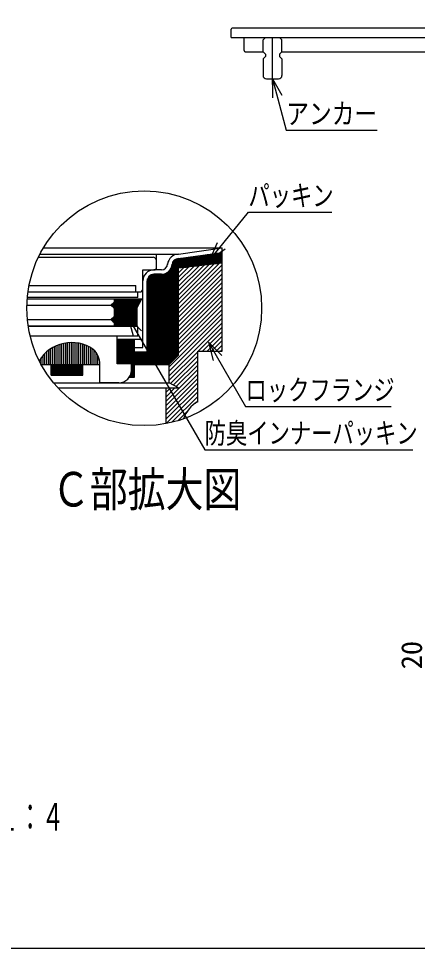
# Model space of a CAD drawing. Units: millimetres, scale not verified. Extents: x -1092 to 1092, y -744 to 696.
# Drawn here: x -570 to -233, y -744 to 43 of the extents above; entities that cross this region are included whole.
import ezdxf
from ezdxf.enums import TextEntityAlignment as Align

# ---------------------------------------------------------------- set-up
doc = ezdxf.new("R2010")
doc.units = ezdxf.units.MM
doc.header["$LTSCALE"] = 8
doc.linetypes.add('CHAIN1', pattern=[8, 5, -1, 1, -1])
for name, color, linetype in [('0-0_計極細', 2, 'Continuous'), ('0-1_計細線', 3, 'Continuous'), ('0-5_寸法線', 7, 'Continuous'), ('0-7_枠細線', 5, 'Continuous'), ('0-8_枠中線', 5, 'Continuous'), ('0-A_極細1', 7, 'Continuous'), ('0-D_寸法1', 7, 'Continuous'), ('1-5_寸法2', 7, 'Continuous')]:
    doc.layers.add(name, color=color, linetype=linetype)
doc.styles.add('ＭＳ ゴシック', font='')
doc.styles.get('ＭＳ ゴシック').set_extended_font_data('MS Gothic')

msp = doc.modelspace()

# ---------------------------------------------------------------- linework, layer by layer
at = {"layer": '0-0_計極細', "linetype": 'CHAIN1'}
msp.add_line((-354.996, -13.261), (-354.996, 31.792), dxfattribs=at)
at = {"layer": '0-1_計細線'}
for p, q in [((-389.996, 26.534), (-389.996, 33.534)), ((-389.996, 26.534), (126.004, 26.534)), ((-378.996, 15.534), (-378.996, 26.534)), ((-360.996, 26.522), (-362.996, 24.522)), ((-362.996, 14.522), (-362.996, 24.522)), ((-360.996, 26.522), (-348.996, 26.522)), ((-346.996, 24.522), (-348.996, 26.522)), ((-346.996, 14.522), (-346.996, 24.522)), ((-377.996, 14.534), (-362.996, 14.534)), ((-362.996, 14.522), (-360.996, 12.522)), ((-360.996, 10.522), (-362.996, 8.522)), ((-362.996, 8.522), (-362.996, -5.478)), ((-360.996, 12.522), (-360.996, 10.522)), ((-346.996, 14.522), (-348.996, 12.522)), ((-348.996, 12.522), (-348.996, 10.522)), ((-348.996, 10.522), (-346.996, 8.522)), ((-346.996, 14.534), (126.004, 14.534)), ((-346.996, 8.522), (-346.996, -5.478)), ((-359.996, -8.478), (-349.996, -8.478))]:
    msp.add_line(p, q, dxfattribs=at)
msp.add_lwpolyline([(205.004, 34.534), (196.004, 34.534), (-388.996, 34.534)], dxfattribs=at)
for centre, radius, start, end in [((-388.996, 33.534), 1, 90, 180), ((-377.996, 15.534), 1, 180, 270), ((-359.996, -5.478), 3, 180, 270), ((-349.996, -5.478), 3, 270, 360)]:
    msp.add_arc(centre, radius, start, end, dxfattribs=at)
at = {"layer": '0-5_寸法線'}
for q in [(-346.996, -22.335), (-354.996, -24.478)]:
    msp.add_line((-354.996, -8.478), q, dxfattribs=at)
msp.add_lwpolyline([(-354.996, -8.478), (-343.348, -51.951), (-266.548, -51.951)], dxfattribs=at)
at = {"layer": '0-8_枠中線'}
msp.add_lwpolyline([(-1092, -744), (-1092, 696), (1092, 696), (1092, -744)], close=True, dxfattribs=at)
at = {"layer": '0-A_極細1'}
for p, q in [((-551.568, -156.709), (-434.385, -156.709)), ((-548.63, -151.452), (-397.473, -151.452)), ((-452.94, -170.043), (-452.94, -156.709)), ((-434.385, -156.709), (-397.473, -151.452)), ((-434.385, -160.48), (-397.473, -155.223)), ((-410.218, -157.038), (-397.473, -157.038)), ((-402.729, -155.971), (-397.473, -155.971)), ((-397.473, -155.147), (-397.473, -151.452)), ((-397.473, -235.919), (-397.473, -151.528)), ((-552.903, -159.376), (-455.873, -159.376)), ((-453.207, -168.976), (-453.207, -162.043)), ((-439.297, -247.066), (-439.297, -163.353)), ((-438.23, -246), (-438.23, -161.971)), ((-437.164, -244.933), (-437.164, -161.18)), ((-436.097, -243.866), (-436.097, -160.711)), ((-435.03, -242.8), (-435.03, -160.48)), ((-434.385, -242.155), (-434.385, -160.443)), ((-434.385, -161.305), (-397.473, -161.305)), ((-434.385, -162.371), (-397.473, -162.371)), ((-434.385, -163.438), (-397.473, -163.438)), ((-397.473, -164.214), (-434.385, -168.48)), ((-434.385, -164.505), (-399.992, -164.505)), ((-434.385, -198.851), (-400.045, -164.511)), ((-434.385, -195.08), (-404.309, -165.004)), ((-432.685, -160.238), (-397.473, -160.238)), ((-425.196, -159.171), (-397.473, -159.171)), ((-417.707, -158.105), (-397.473, -158.105)), ((-448.987, -170.043), (-455.34, -170.043)), ((-444.63, -250.043), (-444.63, -172.661)), ((-443.564, -250.043), (-443.564, -171.975)), ((-442.497, -250.043), (-442.497, -171.041)), ((-441.43, -249.2), (-441.43, -169.72)), ((-440.364, -248.133), (-440.364, -167.51)), ((-434.385, -191.308), (-408.573, -165.497)), ((-434.385, -165.571), (-409.22, -165.571)), ((-434.385, -202.622), (-397.473, -165.71)), ((-434.385, -187.537), (-412.838, -165.99)), ((-434.385, -183.766), (-417.102, -166.482)), ((-434.385, -166.638), (-418.448, -166.638)), ((-434.385, -179.995), (-421.366, -166.975)), ((-434.385, -176.223), (-425.63, -167.468)), ((-434.385, -167.705), (-427.676, -167.705)), ((-434.385, -172.452), (-429.894, -167.961)), ((-434.385, -168.681), (-434.158, -168.454)), ((-434.385, -206.393), (-397.473, -169.481)), ((-464.673, -235.643), (-464.673, -179.376)), ((-460.94, -239.376), (-460.94, -179.376)), ((-460.63, -250.043), (-460.63, -177.539)), ((-459.564, -250.043), (-459.564, -175.699)), ((-458.497, -250.043), (-458.497, -174.751)), ((-457.43, -250.043), (-457.43, -174.181)), ((-456.364, -250.043), (-456.364, -173.87)), ((-448.987, -173.776), (-455.34, -173.776)), ((-455.297, -250.043), (-455.297, -173.776)), ((-454.23, -250.043), (-454.23, -173.776)), ((-453.164, -250.043), (-453.164, -173.776)), ((-452.097, -250.043), (-452.097, -173.776)), ((-451.03, -250.043), (-451.03, -173.776)), ((-449.964, -250.043), (-449.964, -173.776)), ((-448.897, -250.043), (-448.897, -173.776)), ((-447.83, -250.043), (-447.83, -173.702)), ((-446.764, -250.043), (-446.764, -173.499)), ((-445.697, -250.043), (-445.697, -173.158)), ((-434.385, -210.165), (-397.473, -173.253)), ((-434.385, -213.936), (-397.473, -177.024)), ((-434.385, -217.707), (-397.473, -180.795)), ((-561.792, -188.709), (-467.34, -188.709)), ((-560.896, -183.376), (-470.54, -183.376)), ((-470.54, -188.709), (-470.54, -183.376)), ((-468.94, -193.505), (-468.94, -188.709)), ((-434.385, -221.478), (-397.473, -184.566)), ((-434.385, -225.25), (-397.473, -188.338)), ((-562.435, -194.543), (-465.473, -194.543)), ((-468.94, -193.505), (-562.346, -193.505)), ((-488.94, -194.543), (-488.94, -197.21)), ((-488.94, -195.438), (-465.95, -195.438)), ((-488.94, -196.505), (-466.519, -196.505)), ((-469.74, -202.543), (-465.473, -194.543)), ((-434.385, -229.021), (-397.473, -192.109)), ((-434.385, -232.792), (-397.473, -195.88)), ((-562.719, -199.877), (-491.607, -199.877)), ((-491.607, -199.877), (-488.94, -197.21)), ((-488.94, -202.543), (-491.607, -199.877)), ((-491.435, -199.705), (-468.226, -199.705)), ((-490.712, -200.771), (-468.795, -200.771)), ((-490.368, -198.638), (-467.657, -198.638)), ((-489.645, -201.838), (-469.364, -201.838)), ((-489.301, -197.571), (-467.088, -197.571)), ((-488.94, -202.543), (-488.94, -209.477)), ((-488.94, -202.905), (-469.74, -202.905)), ((-488.94, -203.971), (-469.74, -203.971)), ((-469.74, -202.543), (-469.74, -217.477)), ((-434.385, -236.563), (-397.473, -199.651)), ((-434.385, -240.335), (-397.473, -203.423)), ((-562.283, -212.143), (-491.607, -212.143)), ((-490.901, -211.438), (-469.74, -211.438)), ((-489.835, -210.371), (-469.74, -210.371)), ((-488.94, -205.038), (-469.74, -205.038)), ((-488.94, -206.105), (-469.74, -206.105)), ((-488.94, -207.171), (-469.74, -207.171)), ((-488.94, -208.238), (-469.74, -208.238)), ((-488.94, -209.305), (-469.74, -209.305)), ((-442.273, -251.994), (-397.473, -207.194)), ((-442.273, -255.765), (-397.473, -210.965)), ((-561.616, -217.477), (-469.74, -217.477)), ((-468.94, -218.038), (-561.528, -218.038)), ((-491.245, -212.505), (-469.74, -212.505)), ((-490.178, -213.571), (-469.74, -213.571)), ((-489.112, -214.638), (-469.74, -214.638)), ((-488.94, -214.81), (-488.94, -217.477)), ((-488.94, -215.705), (-469.74, -215.705)), ((-488.94, -216.771), (-469.74, -216.771)), ((-468.94, -226.038), (-468.94, -218.038)), ((-442.273, -259.536), (-397.473, -214.736)), ((-417.846, -238.88), (-397.473, -218.507)), ((-486.273, -226.038), (-559.92, -226.038)), ((-468.94, -226.038), (-486.273, -226.038)), ((-486.273, -249.505), (-486.273, -226.038)), ((-414.075, -238.88), (-397.473, -222.279)), ((-410.304, -238.88), (-397.473, -226.05)), ((-541.009, -250.043), (-541.009, -235.836)), ((-539.409, -250.043), (-539.409, -234.967)), ((-537.809, -250.043), (-537.809, -234.211)), ((-536.209, -250.043), (-536.209, -233.559)), ((-534.609, -250.043), (-534.609, -233.005)), ((-533.009, -250.043), (-533.009, -232.543)), ((-531.409, -250.043), (-531.409, -232.17)), ((-529.809, -250.043), (-529.809, -231.882)), ((-528.209, -250.043), (-528.209, -231.677)), ((-526.609, -250.043), (-526.609, -231.553)), ((-525.009, -250.043), (-525.009, -231.509)), ((-523.409, -250.043), (-523.409, -231.546)), ((-521.809, -250.043), (-521.809, -231.663)), ((-520.209, -250.043), (-520.209, -231.861)), ((-518.609, -250.043), (-518.609, -232.142)), ((-517.009, -250.043), (-517.009, -232.508)), ((-515.409, -250.043), (-515.409, -232.961)), ((-513.809, -250.043), (-513.809, -233.507)), ((-512.209, -250.043), (-512.209, -234.151)), ((-510.609, -250.043), (-510.609, -234.897)), ((-509.009, -250.043), (-509.009, -235.757)), ((-486.273, -228.709), (-464.673, -228.709)), ((-486.23, -249.505), (-486.23, -228.709)), ((-485.164, -249.505), (-485.164, -228.709)), ((-484.097, -249.505), (-484.097, -228.709)), ((-483.03, -249.505), (-483.03, -228.709)), ((-481.964, -249.505), (-481.964, -228.709)), ((-480.897, -249.505), (-480.897, -228.709)), ((-479.83, -249.505), (-479.83, -228.709)), ((-478.764, -249.505), (-478.764, -228.709)), ((-477.697, -249.505), (-477.697, -228.709)), ((-476.63, -249.505), (-476.63, -228.709)), ((-475.564, -249.505), (-475.564, -228.709)), ((-474.497, -249.505), (-474.497, -228.709)), ((-473.43, -260.709), (-473.43, -228.709)), ((-472.364, -260.709), (-472.364, -228.709)), ((-471.607, -260.709), (-471.607, -228.709)), ((-471.607, -235.643), (-464.673, -235.643)), ((-406.532, -238.88), (-397.473, -229.821)), ((-402.761, -238.88), (-397.473, -233.592)), ((-549.009, -250.043), (-549.009, -242.422)), ((-547.409, -250.043), (-547.409, -240.725)), ((-545.809, -250.043), (-545.809, -239.251)), ((-544.209, -250.043), (-544.209, -237.961)), ((-542.609, -250.043), (-542.609, -236.83)), ((-507.409, -250.043), (-507.409, -236.738)), ((-505.809, -250.043), (-505.809, -238.011)), ((-504.209, -250.043), (-504.209, -239.814)), ((-502.609, -250.043), (-502.609, -242.39)), ((-471.607, -239.376), (-460.94, -239.376)), ((-471.297, -250.043), (-471.297, -239.376)), ((-470.23, -250.043), (-470.23, -239.376)), ((-469.164, -250.043), (-469.164, -239.376)), ((-468.097, -250.043), (-468.097, -239.376)), ((-467.03, -250.043), (-467.03, -239.376)), ((-465.964, -250.043), (-465.964, -239.376)), ((-464.897, -250.043), (-464.897, -239.376)), ((-463.83, -250.043), (-463.83, -239.376)), ((-462.764, -250.043), (-462.764, -239.376)), ((-461.697, -250.043), (-461.697, -239.376)), ((-442.273, -263.307), (-418.273, -239.307)), ((-434.385, -242.155), (-442.273, -250.043)), ((-441.279, -266.085), (-418.273, -243.079)), ((-418.273, -281.547), (-418.273, -238.88)), ((-398.99, -238.88), (-397.473, -237.364)), ((-552.209, -247.015), (-552.209, -246.764)), ((-550.624, -250.043), (-500.94, -250.043)), ((-550.609, -250.043), (-550.609, -244.402)), ((-542.08, -259.109), (-542.08, -250.043)), ((-541.697, -259.109), (-541.697, -250.043)), ((-540.63, -259.109), (-540.63, -250.043)), ((-539.564, -259.109), (-539.564, -250.043)), ((-538.497, -259.109), (-538.497, -250.043)), ((-537.43, -259.109), (-537.43, -250.043)), ((-536.364, -259.109), (-536.364, -250.043)), ((-535.297, -259.109), (-535.297, -250.043)), ((-534.23, -259.109), (-534.23, -250.043)), ((-533.164, -259.109), (-533.164, -250.043)), ((-532.097, -259.109), (-532.097, -250.043)), ((-531.03, -259.109), (-531.03, -250.043)), ((-529.964, -259.109), (-529.964, -250.043)), ((-528.897, -259.109), (-528.897, -250.043)), ((-527.83, -259.109), (-527.83, -250.043)), ((-526.764, -259.109), (-526.764, -250.043)), ((-525.697, -259.109), (-525.697, -250.043)), ((-524.63, -259.109), (-524.63, -250.043)), ((-523.564, -259.109), (-523.564, -250.043)), ((-522.497, -259.109), (-522.497, -250.043)), ((-521.43, -259.109), (-521.43, -250.043)), ((-520.364, -259.109), (-520.364, -250.043)), ((-519.297, -259.109), (-519.297, -250.043)), ((-518.23, -259.109), (-518.23, -250.043)), ((-517.164, -259.109), (-517.164, -250.043)), ((-516.097, -259.109), (-516.097, -250.043)), ((-515.413, -259.109), (-515.413, -250.043)), ((-501.009, -250.043), (-501.009, -248.019)), ((-500.94, -265.505), (-500.94, -250.043)), ((-471.607, -250.043), (-442.273, -250.043)), ((-438.832, -267.408), (-418.273, -246.85)), ((-436.384, -268.732), (-418.273, -250.621)), ((-542.08, -259.109), (-515.413, -259.109)), ((-474.497, -260.709), (-474.497, -257.011)), ((-444.94, -281.059), (-418.273, -254.392)), ((-444.94, -284.83), (-418.273, -258.164)), ((-540.157, -265.547), (-442.273, -265.547)), ((-484.94, -265.505), (-500.94, -265.505)), ((-476.034, -260.709), (-471.607, -260.709)), ((-475.564, -260.709), (-475.564, -259.924)), ((-444.94, -288.602), (-418.273, -261.935)), ((-444.94, -292.373), (-418.273, -265.706)), ((-536.44, -269.814), (-434.385, -269.814)), ((-444.94, -296.144), (-418.273, -269.477)), ((-444.94, -300.026), (-444.94, -269.814)), ((-444.94, -277.288), (-437.466, -269.814)), ((-444.94, -273.517), (-441.237, -269.814)), ((-444.94, -299.915), (-418.273, -273.249)), ((-440.277, -299.023), (-418.273, -277.02)), ((-420.384, -282.902), (-418.273, -280.791)), ((-435.118, -297.636), (-426.679, -289.197))]:
    msp.add_line(p, q, dxfattribs=at)
for points in [[(-464.673, -186.043), (-464.673, -170.043), (-454.273, -170.043)], [(-488.94, -214.81), (-491.607, -212.143), (-488.94, -209.477)], [(-418.273, -238.88), (-397.473, -238.88), (-397.473, -235.919)], [(-474.273, -254.838), (-474.273, -249.505), (-486.273, -249.505)], [(-434.385, -269.814), (-442.273, -265.547), (-442.273, -250.043)]]:
    msp.add_lwpolyline(points, dxfattribs=at)
msp.add_circle((-463.472, -202.49), 99.281, dxfattribs=at)
for centre, radius, start, end in [((-434.385, -166.043), 9.333, 90, 175.84901), ((-455.873, -162.043), 2.667, 24.05455, 90), ((-455.873, -162.043), 2.667, 0, 24.05455), ((-448.987, -164.709), 5.333, 270, 356.64911), ((-434.385, -166.043), 5.6, 90, 175.84901), ((-455.34, -179.376), 9.333, 90, 180), ((-454.273, -168.976), 1.067, 270, 360), ((-448.987, -164.709), 9.067, 270, 356.64911), ((-455.34, -179.376), 5.6, 90, 180), ((-467.34, -186.043), 2.667, 270, 360), ((-524.94, -263.509), 32, 55.16629, 148.68485), ((-516.94, -249.505), 16, 358.0749, 50.0295), ((-484.94, -254.838), 10.667, 270, 360), ((-404.94, -304.641), 26.667, 120, 161.13979)]:
    msp.add_arc(centre, radius, start, end, dxfattribs=at)
at = {"layer": '0-D_寸法1'}
for p, q in [((-408.105, -161.542), (-401.574, -146.935)), ((-408.105, -161.542), (-395.145, -152.158)), ((-476.964, -210.255), (-465.65, -221.569)), ((-476.964, -210.255), (-472.823, -225.71)), ((-409.204, -231.279), (-397.89, -242.592)), ((-409.204, -231.279), (-405.062, -246.734))]:
    msp.add_line(p, q, dxfattribs=at)
for points in [[(-408.105, -161.542), (-375.372, -121.251), (-304.972, -121.251)], [(-476.964, -210.255), (-412.339, -322.19), (-236.339, -322.19)], [(-409.204, -231.279), (-377.799, -285.669), (-254.599, -285.669)]]:
    msp.add_lwpolyline(points, dxfattribs=at)

# ---------------------------------------------------------------- texts
at = {"layer": '0-5_寸法線', "style": 'ＭＳ ゴシック', "width": 0.8}
msp.add_text('アンカー', height=17.6, dxfattribs=at).set_placement((-343.348, -51.951), align=Align.BOTTOM_LEFT)
at = {"layer": '0-7_枠細線', "style": 'ＭＳ ゴシック'}
for s, height, width, p in [('Ｃ部拡大図', 29.33, 0.8, (-541.406, -379.063)), ('Ｓ＝１：４', 23.46, 0.6, (-627.079, -651.538))]:
    msp.add_text(s, height=height, dxfattribs=dict(at, width=width)).set_placement(p, align=Align.BOTTOM_LEFT)
at = {"layer": '0-D_寸法1', "style": 'ＭＳ ゴシック', "width": 0.75}
for s, p in [('パッキン', (-375.372, -121.251)), ('ロックフランジ', (-377.799, -285.669)), ('防臭インナーパッキン', (-412.339, -322.19))]:
    msp.add_text(s, height=17.6, dxfattribs=at).set_placement(p, align=Align.BOTTOM_LEFT)
at = {"layer": '1-5_寸法2', "style": 'ＭＳ ゴシック'}
msp.add_text('20', height=17.6, rotation=90, dxfattribs=at).set_placement((-223.353, -507.866), align=Align.BOTTOM_LEFT)

doc.saveas('drawing.dxf')
